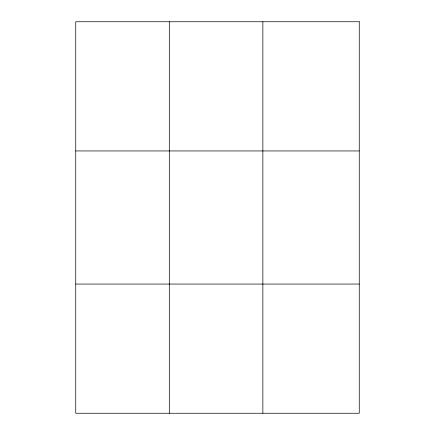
<?xml version="1.0" encoding="UTF-8"?>
<svg xmlns="http://www.w3.org/2000/svg" width="435" height="435" viewBox="0 0 435 435"><rect width="100%" height="100%" fill="white"/><g stroke="black" fill="none" stroke-linecap="round" stroke-linejoin="round"><path stroke-width="0.65" d="M169.302 21.75L169.302 413.25M262.865 21.75L262.865 413.25M75.739 150.945L359.261 150.945M75.739 284.055L359.261 284.055M359.261 21.75L359.261 413.25L75.739 413.25L75.739 21.75L359.261 21.75"/></g></svg>
